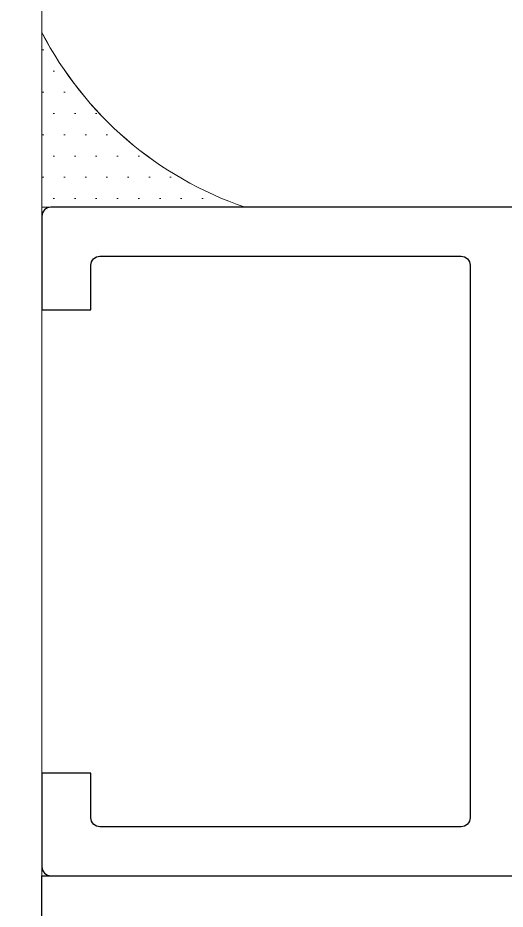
# Model space of a CAD drawing. Header units: millimetres. Extents: x -547695 to 905972, y -1055718 to 167349.
# Drawn here: x -516261.1 to -516182.5, y -1037397.6 to -1037253.5 of the extents above; entities that cross this region are included whole.
import ezdxf

# ---------------------------------------------------------------- set-up
doc = ezdxf.new("R2010")
doc.units = ezdxf.units.MM
for name, color, linetype, lineweight in [('View-XTD-CT Cua$0$View-XĐL-CT Cửa$0$Hatch - Vietduc', 250, 'Continuous', 5), ('View-XTD-CT Cua$0$View-XĐL-CT Cửa$0$KT-NetThay', 7, 'Continuous', 18), ('View-XTD-CT Cua$0$View-XĐL-CT Cửa$0$Profile - Vietduc', 14, 'Continuous', 30)]:
    doc.layers.add(name, color=color, linetype=linetype, lineweight=lineweight)

# ---------------------------------------------------------------- blocks, each defined once
blk = doc.blocks.new('View-XTD-CT Cua$0$View-XĐL-CT Cửa$0$A$C77827696')
at = {"layer": 'View-XTD-CT Cua$0$View-XĐL-CT Cửa$0$Hatch - Vietduc'}
h = blk.add_hatch(dxfattribs=at)
h.set_pattern_fill('DOTS', color=256, scale=1.5)
h.set_pattern_definition([(0, (97547.557, 964034.8176), (1.190625, 2.38125), [0, -2.38125])])
edge = h.paths.add_edge_path()
edge.add_line((-4099.14, 1141.15), (-4099.14, 1121.54))
edge.add_line((-4099.14, 1121.54), (-4076.35, 1121.54))
edge.add_arc((-4063.35, 1159.7), 40.31, 207.3969, 251.193, ccw=False)
blk.add_lwpolyline([(-4349.36, 726.93), (-4099.14, 726.93), (-4099.14, 1924.84), (-4349.36, 1924.84)], close=True, dxfattribs=at)
blk.add_lwpolyline([(-4099.14, 1141.15), (-4099.14, 1121.54), (-4076.35, 1121.54, -0.193457)], format="xyb", close=True, dxfattribs=at)
blk.add_arc((-4063.35, 1159.7), 40.31, 207.3969, 251.193, dxfattribs=at)
at = {"layer": 'View-XTD-CT Cua$0$View-XĐL-CT Cửa$0$Profile - Vietduc'}
blk.add_lwpolyline([(-3950.14, 1121.54), (-4098.14, 1121.54, 0.414214), (-4099.14, 1120.54), (-4099.14, 1110.04), (-4093.64, 1110.04), (-4093.64, 1115.04, -0.414214), (-4092.64, 1116.04), (-4052.14, 1116.04, -0.414214), (-4051.14, 1115.04), (-4051.14, 1053.04, -0.414214), (-4052.14, 1052.04), (-4092.64, 1052.04, -0.414214), (-4093.64, 1053.04), (-4093.64, 1058.04), (-4099.14, 1058.04), (-4099.14, 1047.54, 0.414214), (-4098.14, 1046.54), (-4038.64, 1046.54, 0.414214)], format="xyb", dxfattribs=at)
blk.add_lwpolyline([(-4099.14, 1046.54), (-3949.14, 1046.54), (-3949.14, 746.54), (-4099.14, 746.54)], close=True, dxfattribs=at)

msp = doc.modelspace()

# ---------------------------------------------------------------- block references
at = {"layer": 'View-XTD-CT Cua$0$View-XĐL-CT Cửa$0$KT-NetThay', "xscale": 1.44, "yscale": 1.44, "zscale": 1.44}
msp.add_blockref('View-XTD-CT Cua$0$View-XĐL-CT Cửa$0$A$C77827696', (-510354.47, -1038899.17), dxfattribs=at)

doc.saveas('drawing.dxf')
